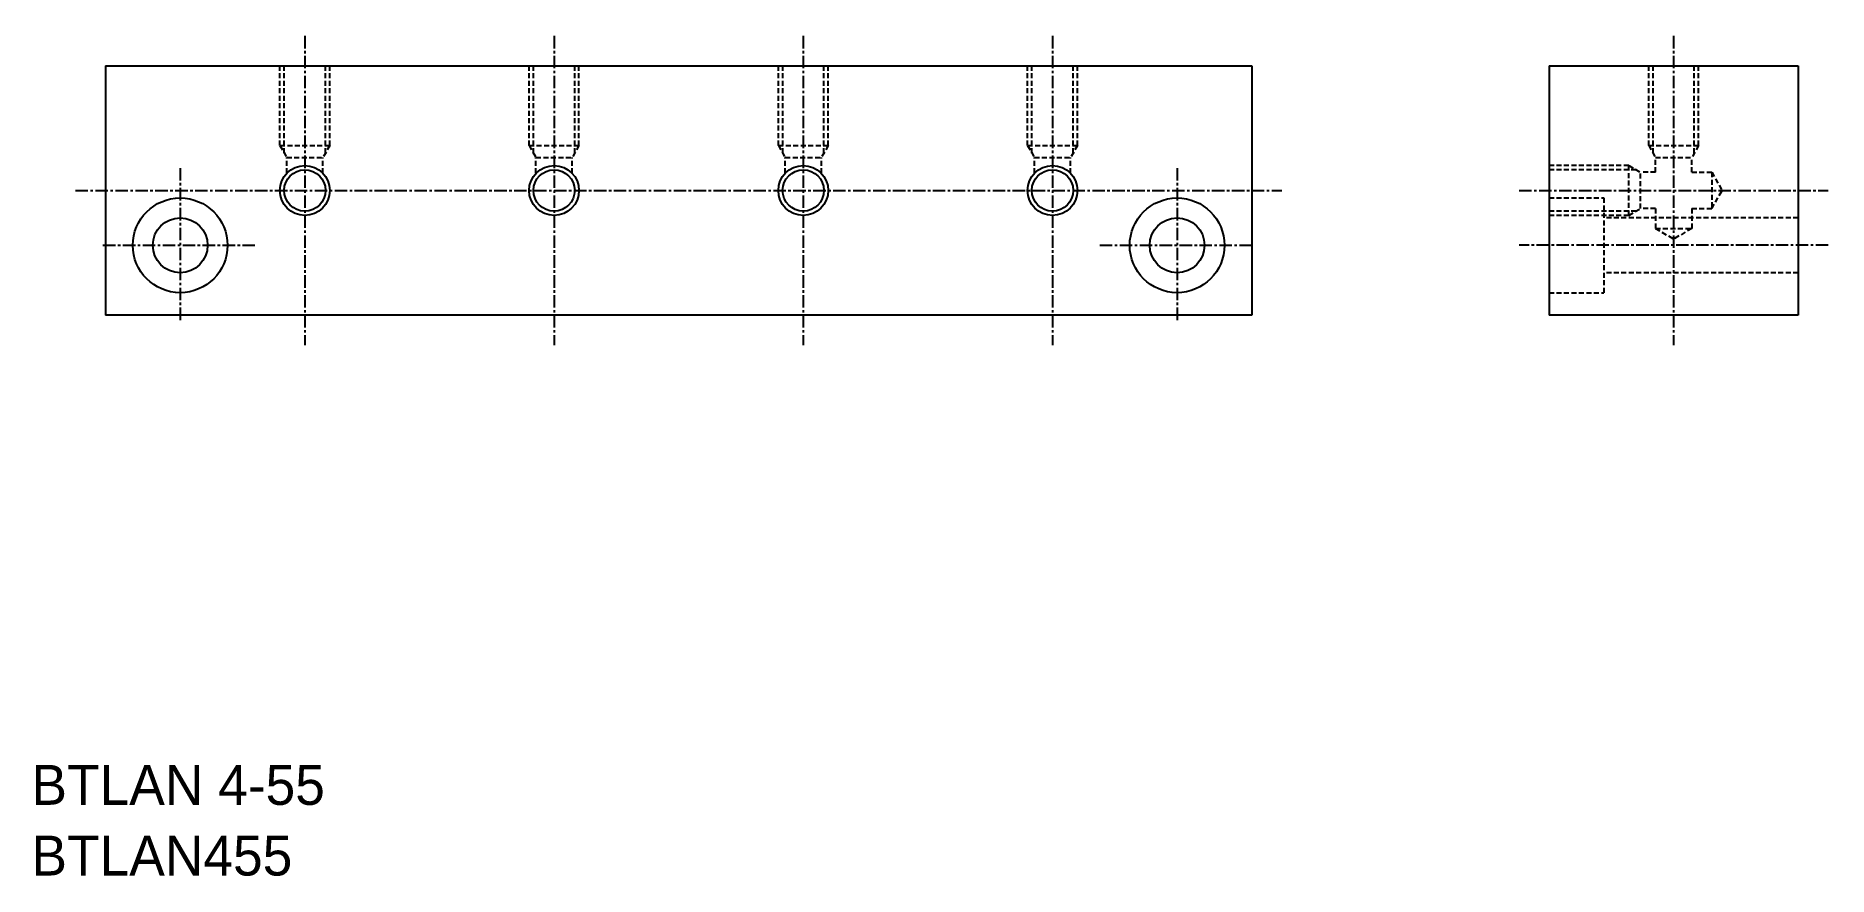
# Model space of a CAD drawing. Extents: x 5795 to 5974, y 23476 to 23560.
import ezdxf

# ---------------------------------------------------------------- set-up
doc = ezdxf.new("R2010")
doc.units = 0
doc.linetypes.add('CENTER', pattern=[2, 1.25, -0.25, 0.25, -0.25])
doc.linetypes.add('DASHED', pattern=[0.75, 0.5, -0.25])
doc.layers.get('0').update_dxf_attribs({"linetype": 'CONTINUOUS'})
doc.layers.add('CENTER', color=1, linetype='CENTER')

msp = doc.modelspace()

# ---------------------------------------------------------------- linework, layer by layer
at = {"color": 7, "linetype": 'CONTINUOUS'}
for p, q in [((5801.66, 23557.14), (5916.66, 23557.14)), ((5801.66, 23557.14), (5801.66, 23532.14)), ((5916.66, 23557.14), (5916.66, 23532.14)), ((5946.47, 23557.14), (5946.47, 23532.14)), ((5946.47, 23557.14), (5971.47, 23557.14)), ((5971.47, 23557.14), (5971.47, 23532.14)), ((5916.66, 23532.14), (5801.66, 23532.14)), ((5971.47, 23532.14), (5946.47, 23532.14))]:
    msp.add_line(p, q, dxfattribs=at)
at = {"color": 3, "linetype": 'DASHED'}
for p, q in [((5819.16, 23549.14), (5819.16, 23557.14)), ((5819.6, 23548.39), (5819.6, 23557.14)), ((5823.73, 23548.39), (5823.73, 23557.14)), ((5824.16, 23549.14), (5824.16, 23557.14)), ((5844.16, 23549.14), (5844.16, 23557.14)), ((5844.6, 23548.39), (5844.6, 23557.14)), ((5848.73, 23548.39), (5848.73, 23557.14)), ((5849.16, 23549.14), (5849.16, 23557.14)), ((5869.16, 23549.14), (5869.16, 23557.14)), ((5869.6, 23548.39), (5869.6, 23557.14)), ((5873.73, 23548.39), (5873.73, 23557.14)), ((5874.16, 23549.14), (5874.16, 23557.14)), ((5894.16, 23549.14), (5894.16, 23557.14)), ((5894.6, 23548.39), (5894.6, 23557.14)), ((5898.73, 23548.39), (5898.73, 23557.14)), ((5899.16, 23549.14), (5899.16, 23557.14)), ((5956.47, 23549.14), (5956.47, 23557.14)), ((5956.9, 23548.39), (5956.9, 23557.14)), ((5961.04, 23548.39), (5961.04, 23557.14)), ((5961.47, 23549.14), (5961.47, 23557.14)), ((5819.16, 23549.14), (5819.85, 23547.96)), ((5819.16, 23549.14), (5824.16, 23549.14)), ((5824.16, 23549.14), (5823.48, 23547.96)), ((5844.16, 23549.14), (5849.16, 23549.14)), ((5844.16, 23549.14), (5844.85, 23547.96)), ((5849.16, 23549.14), (5848.48, 23547.96)), ((5869.16, 23549.14), (5869.85, 23547.96)), ((5869.16, 23549.14), (5874.16, 23549.14)), ((5874.16, 23549.14), (5873.48, 23547.96)), ((5894.16, 23549.14), (5899.16, 23549.14)), ((5894.16, 23549.14), (5894.85, 23547.96)), ((5899.16, 23549.14), (5898.48, 23547.96)), ((5956.47, 23549.14), (5957.15, 23547.96)), ((5956.47, 23549.14), (5961.47, 23549.14)), ((5961.47, 23549.14), (5960.79, 23547.96)), ((5819.85, 23547.96), (5823.48, 23547.96)), ((5819.85, 23546.36), (5819.85, 23547.96)), ((5823.48, 23546.36), (5823.48, 23547.96)), ((5844.85, 23546.36), (5844.85, 23547.96)), ((5844.85, 23547.96), (5848.48, 23547.96)), ((5848.48, 23546.36), (5848.48, 23547.96)), ((5869.85, 23547.96), (5873.48, 23547.96)), ((5869.85, 23546.36), (5869.85, 23547.96)), ((5873.48, 23546.36), (5873.48, 23547.96)), ((5894.85, 23546.36), (5894.85, 23547.96)), ((5894.85, 23547.96), (5898.48, 23547.96)), ((5898.48, 23546.36), (5898.48, 23547.96)), ((5954.47, 23547.14), (5946.47, 23547.14)), ((5954.47, 23547.14), (5955.65, 23546.46)), ((5954.47, 23542.14), (5954.47, 23547.14)), ((5957.15, 23547.96), (5960.79, 23547.96)), ((5957.15, 23546.46), (5957.15, 23547.96)), ((5960.79, 23546.46), (5960.79, 23547.96)), ((5955.22, 23546.71), (5946.47, 23546.71)), ((5957.15, 23546.46), (5955.65, 23546.46)), ((5955.65, 23542.83), (5955.65, 23546.46)), ((5960.79, 23546.46), (5962.79, 23546.46)), ((5962.79, 23546.46), (5962.79, 23542.83)), ((5962.79, 23546.46), (5963.83, 23544.64)), ((5946.47, 23543.89), (5951.97, 23543.89)), ((5951.97, 23543.89), (5951.97, 23534.39)), ((5962.79, 23542.83), (5963.83, 23544.64)), ((5955.22, 23542.58), (5946.47, 23542.58)), ((5954.47, 23542.14), (5946.47, 23542.14)), ((5971.47, 23541.89), (5951.97, 23541.89)), ((5954.47, 23542.14), (5955.65, 23542.83)), ((5957.15, 23542.83), (5955.65, 23542.83)), ((5957.15, 23542.83), (5957.15, 23540.83)), ((5960.79, 23542.83), (5962.79, 23542.83)), ((5960.79, 23542.83), (5960.79, 23540.83)), ((5957.15, 23540.83), (5960.79, 23540.83)), ((5957.15, 23540.83), (5958.97, 23539.78)), ((5960.79, 23540.83), (5958.97, 23539.78)), ((5971.47, 23536.39), (5951.97, 23536.39)), ((5946.47, 23534.39), (5951.97, 23534.39))]:
    msp.add_line(p, q, dxfattribs=at)
at = {"color": 3, "linetype": 'CONTINUOUS'}
for centre in [(5821.66, 23544.64), (5846.66, 23544.64), (5871.66, 23544.64), (5896.66, 23544.64)]:
    msp.add_circle(centre, 2.5, dxfattribs=at)
at = {"color": 7, "linetype": 'CONTINUOUS'}
for centre, radius in [((5821.66, 23544.64), 2.07), ((5846.66, 23544.64), 2.07), ((5871.66, 23544.64), 2.07), ((5896.66, 23544.64), 2.07), ((5809.16, 23539.14), 4.75), ((5909.16, 23539.14), 4.75), ((5809.16, 23539.14), 2.75), ((5909.16, 23539.14), 2.75)]:
    msp.add_circle(centre, radius, dxfattribs=at)
at = {"layer": 'CENTER', "color": 1, "linetype": 'CENTER'}
for p, q in [((5821.66, 23560.14), (5821.66, 23529.14)), ((5846.66, 23560.14), (5846.66, 23529.14)), ((5871.66, 23560.14), (5871.66, 23529.14)), ((5896.66, 23560.14), (5896.66, 23529.14)), ((5958.97, 23560.14), (5958.97, 23529.14)), ((5809.16, 23546.89), (5809.16, 23531.39)), ((5909.16, 23546.89), (5909.16, 23531.39)), ((5798.66, 23544.64), (5919.66, 23544.64)), ((5943.47, 23544.64), (5974.47, 23544.64)), ((5801.41, 23539.14), (5816.91, 23539.14)), ((5901.41, 23539.14), (5916.91, 23539.14)), ((5974.47, 23539.14), (5943.47, 23539.14))]:
    msp.add_line(p, q, dxfattribs=at)

# ---------------------------------------------------------------- texts
at = {"color": 7, "linetype": 'CONTINUOUS'}
for s, p in [('BTLAN 4-55', (5794.24, 23483.03)), ('BTLAN455', (5794.24, 23475.94))]:
    msp.add_text(s, height=4, dxfattribs=at).set_placement(p)

doc.saveas('drawing.dxf')
